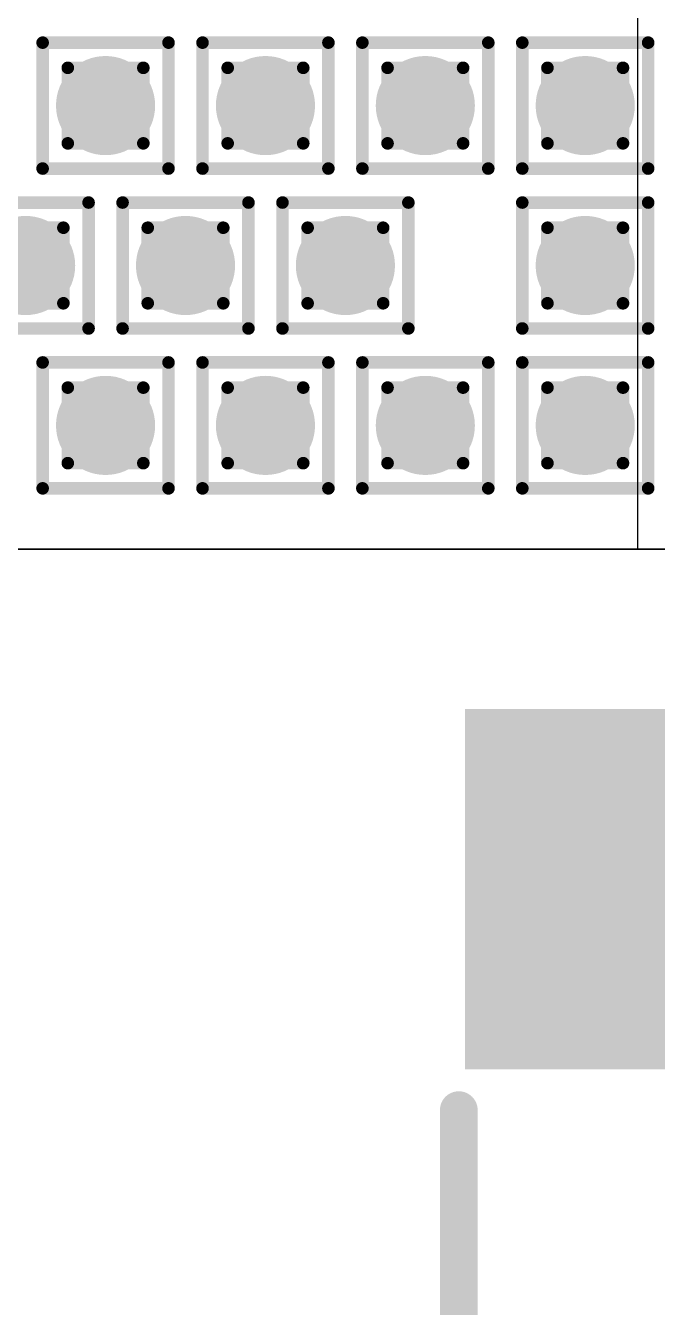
# Model space of a CAD drawing. Header units: inches. Extents: x -12 to 5357, y -8 to 5291.
# Drawn here: x 40.29 to 42.84, y 20.3 to 25.47 of the extents above; entities that cross this region are included whole.
import ezdxf

# ---------------------------------------------------------------- set-up
doc = ezdxf.new("R2010")
doc.units = ezdxf.units.IN
for name, color, linetype in [('Bottom Layer', 5, 'Continuous'), ('Drill Drawing', 1, 'Continuous'), ('Ground', 16, 'Continuous'), ('Multi-Layer', 9, 'Continuous'), ('Power', 76, 'Continuous'), ('Top Layer', 1, 'Continuous'), ('Top Overlay', 2, 'Continuous'), ('Top Paste', 8, 'Continuous'), ('Top Solder', 216, 'Continuous'), ('Via Holes', 16, 'Continuous')]:
    doc.layers.add(name, color=color, linetype=linetype)

# ---------------------------------------------------------------- blocks, each defined once
blk = doc.blocks.new('0915AT43A0026001E_14')
at = {"layer": 'Top Layer'}
blk.add_hatch(color=1, dxfattribs=at).paths.add_polyline_path([(-4.0032, 1.1176), (-2.7532, 1.1176), (-2.7532, -1.1176), (-4.0032, -1.1176)])
at = {"layer": 'Top Paste'}
blk.add_hatch(color=8, dxfattribs=at).paths.add_polyline_path([(-4.0032, 1.1176), (-2.7532, 1.1176), (-2.7532, -1.1176), (-4.0032, -1.1176)])
at = {"layer": 'Top Solder'}
blk.add_hatch(color=216, dxfattribs=at).paths.add_polyline_path([(-4.1048, 1.2192), (-2.6516, 1.2192), (-2.6516, -1.2192), (-4.1048, -1.2192)])
at = {"layer": 'Top Overlay', "const_width": 0.1524}
blk.add_lwpolyline([(2.4864, -1.2446), (-2.4865, -1.2446)], dxfattribs=at)
at = {"layer": 'Top Overlay', "const_width": 0.0762}
blk.add_lwpolyline([(-2.5246, -1.2446, 1), (-2.4484, -1.2446, 1)], format="xyb", close=True, dxfattribs=at)

msp = doc.modelspace()

# ---------------------------------------------------------------- hatches: boundary and pattern name
at = {"layer": 'Bottom Layer'}
h = msp.add_hatch(color=5, dxfattribs=at)
edge = h.paths.add_edge_path()
edge.add_arc((40.6095, 25.146), 0.2, 0, 360)
h = msp.add_hatch(color=5, dxfattribs=at)
edge = h.paths.add_edge_path()
edge.add_arc((41.2547, 25.146), 0.2, 0, 360)
h = msp.add_hatch(color=5, dxfattribs=at)
edge = h.paths.add_edge_path()
edge.add_arc((41.8998, 25.146), 0.2, 0, 360)
h = msp.add_hatch(color=5, dxfattribs=at)
edge = h.paths.add_edge_path()
edge.add_arc((42.545, 25.146), 0.2, 0, 360)
h = msp.add_hatch(color=5, dxfattribs=at)
edge = h.paths.add_edge_path()
edge.add_arc((40.2869, 24.5008), 0.2, 0, 360)
h = msp.add_hatch(color=5, dxfattribs=at)
edge = h.paths.add_edge_path()
edge.add_arc((40.9321, 24.5008), 0.2, 0, 360)
h = msp.add_hatch(color=5, dxfattribs=at)
edge = h.paths.add_edge_path()
edge.add_arc((41.5773, 24.5008), 0.2, 0, 360)
h = msp.add_hatch(color=5, dxfattribs=at)
edge = h.paths.add_edge_path()
edge.add_arc((42.545, 24.5008), 0.2, 0, 360)
h = msp.add_hatch(color=5, dxfattribs=at)
edge = h.paths.add_edge_path()
edge.add_arc((40.6095, 23.8557), 0.2, 0, 360)
h = msp.add_hatch(color=5, dxfattribs=at)
edge = h.paths.add_edge_path()
edge.add_arc((41.2547, 23.8557), 0.2, 0, 360)
h = msp.add_hatch(color=5, dxfattribs=at)
edge = h.paths.add_edge_path()
edge.add_arc((41.8998, 23.8557), 0.2, 0, 360)
h = msp.add_hatch(color=5, dxfattribs=at)
edge = h.paths.add_edge_path()
edge.add_arc((42.545, 23.8557), 0.2, 0, 360)
at = {"layer": 'Ground'}
h = msp.add_hatch(color=16, dxfattribs=at)
edge = h.paths.add_edge_path()
edge.add_arc((40.6095, 25.146), 0.2, 0, 360)
h = msp.add_hatch(color=16, dxfattribs=at)
edge = h.paths.add_edge_path()
edge.add_arc((41.2547, 25.146), 0.2, 0, 360)
h = msp.add_hatch(color=16, dxfattribs=at)
edge = h.paths.add_edge_path()
edge.add_arc((41.8998, 25.146), 0.2, 0, 360)
h = msp.add_hatch(color=16, dxfattribs=at)
edge = h.paths.add_edge_path()
edge.add_arc((42.545, 25.146), 0.2, 0, 360)
h = msp.add_hatch(color=16, dxfattribs=at)
edge = h.paths.add_edge_path()
edge.add_arc((40.2869, 24.5008), 0.2, 0, 360)
h = msp.add_hatch(color=16, dxfattribs=at)
edge = h.paths.add_edge_path()
edge.add_arc((40.9321, 24.5008), 0.2, 0, 360)
h = msp.add_hatch(color=16, dxfattribs=at)
edge = h.paths.add_edge_path()
edge.add_arc((41.5773, 24.5008), 0.2, 0, 360)
h = msp.add_hatch(color=16, dxfattribs=at)
edge = h.paths.add_edge_path()
edge.add_arc((42.545, 24.5008), 0.2, 0, 360)
h = msp.add_hatch(color=16, dxfattribs=at)
edge = h.paths.add_edge_path()
edge.add_arc((40.6095, 23.8557), 0.2, 0, 360)
h = msp.add_hatch(color=16, dxfattribs=at)
edge = h.paths.add_edge_path()
edge.add_arc((41.2547, 23.8557), 0.2, 0, 360)
h = msp.add_hatch(color=16, dxfattribs=at)
edge = h.paths.add_edge_path()
edge.add_arc((41.8998, 23.8557), 0.2, 0, 360)
h = msp.add_hatch(color=16, dxfattribs=at)
edge = h.paths.add_edge_path()
edge.add_arc((42.545, 23.8557), 0.2, 0, 360)
at = {"layer": 'Power'}
h = msp.add_hatch(color=76, dxfattribs=at)
edge = h.paths.add_edge_path()
edge.add_arc((40.6095, 25.146), 0.2, 0, 360)
h = msp.add_hatch(color=76, dxfattribs=at)
edge = h.paths.add_edge_path()
edge.add_arc((41.2547, 25.146), 0.2, 0, 360)
h = msp.add_hatch(color=76, dxfattribs=at)
edge = h.paths.add_edge_path()
edge.add_arc((41.8998, 25.146), 0.2, 0, 360)
h = msp.add_hatch(color=76, dxfattribs=at)
edge = h.paths.add_edge_path()
edge.add_arc((42.545, 25.146), 0.2, 0, 360)
h = msp.add_hatch(color=76, dxfattribs=at)
edge = h.paths.add_edge_path()
edge.add_arc((40.2869, 24.5008), 0.2, 0, 360)
h = msp.add_hatch(color=76, dxfattribs=at)
edge = h.paths.add_edge_path()
edge.add_arc((40.9321, 24.5008), 0.2, 0, 360)
h = msp.add_hatch(color=76, dxfattribs=at)
edge = h.paths.add_edge_path()
edge.add_arc((41.5773, 24.5008), 0.2, 0, 360)
h = msp.add_hatch(color=76, dxfattribs=at)
edge = h.paths.add_edge_path()
edge.add_arc((42.545, 24.5008), 0.2, 0, 360)
h = msp.add_hatch(color=76, dxfattribs=at)
edge = h.paths.add_edge_path()
edge.add_arc((40.6095, 23.8557), 0.2, 0, 360)
h = msp.add_hatch(color=76, dxfattribs=at)
edge = h.paths.add_edge_path()
edge.add_arc((41.2547, 23.8557), 0.2, 0, 360)
h = msp.add_hatch(color=76, dxfattribs=at)
edge = h.paths.add_edge_path()
edge.add_arc((41.8998, 23.8557), 0.2, 0, 360)
h = msp.add_hatch(color=76, dxfattribs=at)
edge = h.paths.add_edge_path()
edge.add_arc((42.545, 23.8557), 0.2, 0, 360)
at = {"layer": 'Top Layer'}
h = msp.add_hatch(color=1, dxfattribs=at)
edge = h.paths.add_edge_path()
edge.add_arc((40.6095, 25.146), 0.2, 0, 360)
h = msp.add_hatch(color=1, dxfattribs=at)
edge = h.paths.add_edge_path()
edge.add_arc((41.2547, 25.146), 0.2, 0, 360)
h = msp.add_hatch(color=1, dxfattribs=at)
edge = h.paths.add_edge_path()
edge.add_arc((41.8998, 25.146), 0.2, 0, 360)
h = msp.add_hatch(color=1, dxfattribs=at)
edge = h.paths.add_edge_path()
edge.add_arc((42.545, 25.146), 0.2, 0, 360)
h = msp.add_hatch(color=1, dxfattribs=at)
edge = h.paths.add_edge_path()
edge.add_arc((40.2869, 24.5008), 0.2, 0, 360)
h = msp.add_hatch(color=1, dxfattribs=at)
edge = h.paths.add_edge_path()
edge.add_arc((40.9321, 24.5008), 0.2, 0, 360)
h = msp.add_hatch(color=1, dxfattribs=at)
edge = h.paths.add_edge_path()
edge.add_arc((41.5773, 24.5008), 0.2, 0, 360)
h = msp.add_hatch(color=1, dxfattribs=at)
edge = h.paths.add_edge_path()
edge.add_arc((42.545, 24.5008), 0.2, 0, 360)
h = msp.add_hatch(color=1, dxfattribs=at)
edge = h.paths.add_edge_path()
edge.add_arc((40.6095, 23.8557), 0.2, 0, 360)
h = msp.add_hatch(color=1, dxfattribs=at)
edge = h.paths.add_edge_path()
edge.add_arc((41.2547, 23.8557), 0.2, 0, 360)
h = msp.add_hatch(color=1, dxfattribs=at)
edge = h.paths.add_edge_path()
edge.add_arc((41.8998, 23.8557), 0.2, 0, 360)
h = msp.add_hatch(color=1, dxfattribs=at)
edge = h.paths.add_edge_path()
edge.add_arc((42.545, 23.8557), 0.2, 0, 360)
at = {"layer": 'Via Holes'}
h = msp.add_hatch(color=7, dxfattribs=at)
edge = h.paths.add_edge_path()
edge.add_arc((40.6095, 25.146), 0.1, 0, 360)
h = msp.add_hatch(color=7, dxfattribs=at)
edge = h.paths.add_edge_path()
edge.add_arc((41.2547, 25.146), 0.1, 0, 360)
h = msp.add_hatch(color=7, dxfattribs=at)
edge = h.paths.add_edge_path()
edge.add_arc((41.8998, 25.146), 0.1, 0, 360)
h = msp.add_hatch(color=7, dxfattribs=at)
edge = h.paths.add_edge_path()
edge.add_arc((42.545, 25.146), 0.1, 0, 360)
h = msp.add_hatch(color=7, dxfattribs=at)
edge = h.paths.add_edge_path()
edge.add_arc((40.2869, 24.5008), 0.1, 0, 360)
h = msp.add_hatch(color=7, dxfattribs=at)
edge = h.paths.add_edge_path()
edge.add_arc((40.9321, 24.5008), 0.1, 0, 360)
h = msp.add_hatch(color=7, dxfattribs=at)
edge = h.paths.add_edge_path()
edge.add_arc((41.5773, 24.5008), 0.1, 0, 360)
h = msp.add_hatch(color=7, dxfattribs=at)
edge = h.paths.add_edge_path()
edge.add_arc((42.545, 24.5008), 0.1, 0, 360)
h = msp.add_hatch(color=7, dxfattribs=at)
edge = h.paths.add_edge_path()
edge.add_arc((40.6095, 23.8557), 0.1, 0, 360)
h = msp.add_hatch(color=7, dxfattribs=at)
edge = h.paths.add_edge_path()
edge.add_arc((41.2547, 23.8557), 0.1, 0, 360)
h = msp.add_hatch(color=7, dxfattribs=at)
edge = h.paths.add_edge_path()
edge.add_arc((41.8998, 23.8557), 0.1, 0, 360)
h = msp.add_hatch(color=7, dxfattribs=at)
edge = h.paths.add_edge_path()
edge.add_arc((42.545, 23.8557), 0.1, 0, 360)

# ---------------------------------------------------------------- linework, layer by layer
at = {"layer": 'Bottom Layer'}
msp.add_line((45.6117, 23.3565), (35.0001, 23.3565), dxfattribs=at)
at = {"layer": 'Drill Drawing', "const_width": 0.0508}
for points in [[(40.3555, 25.4), (40.8635, 25.4)], [(40.3555, 24.892), (40.3555, 25.4)], [(40.8635, 24.892), (40.8635, 25.4)], [(41.0007, 25.4), (41.5087, 25.4)], [(41.0007, 24.892), (41.0007, 25.4)], [(41.5087, 24.892), (41.5087, 25.4)], [(41.6458, 25.4), (42.1538, 25.4)], [(41.6458, 24.892), (41.6458, 25.4)], [(42.1538, 24.892), (42.1538, 25.4)], [(42.291, 25.4), (42.799, 25.4)], [(42.291, 24.892), (42.291, 25.4)], [(42.799, 24.892), (42.799, 25.4)], [(40.4571, 25.2984), (40.7619, 25.2984)], [(40.4571, 24.9936), (40.4571, 25.2984)], [(40.7619, 24.9936), (40.7619, 25.2984)], [(41.1023, 25.2984), (41.4071, 25.2984)], [(41.1023, 24.9936), (41.1023, 25.2984)], [(41.4071, 24.9936), (41.4071, 25.2984)], [(41.7474, 25.2984), (42.0522, 25.2984)], [(41.7474, 24.9936), (41.7474, 25.2984)], [(42.0522, 24.9936), (42.0522, 25.2984)], [(42.3926, 25.2984), (42.6974, 25.2984)], [(42.3926, 24.9936), (42.3926, 25.2984)], [(42.6974, 24.9936), (42.6974, 25.2984)], [(40.4571, 24.9936), (40.7619, 24.9936)], [(41.1023, 24.9936), (41.4071, 24.9936)], [(41.7474, 24.9936), (42.0522, 24.9936)], [(42.3926, 24.9936), (42.6974, 24.9936)], [(40.3555, 24.892), (40.8635, 24.892)], [(41.0007, 24.892), (41.5087, 24.892)], [(41.6458, 24.892), (42.1538, 24.892)], [(42.291, 24.892), (42.799, 24.892)], [(40.0329, 24.7548), (40.5409, 24.7548)], [(40.5409, 24.2468), (40.5409, 24.7548)], [(40.6781, 24.7548), (41.1861, 24.7548)], [(40.6781, 24.2468), (40.6781, 24.7548)], [(41.1861, 24.2468), (41.1861, 24.7548)], [(41.3233, 24.7548), (41.8313, 24.7548)], [(41.3233, 24.2468), (41.3233, 24.7548)], [(41.8313, 24.2468), (41.8313, 24.7548)], [(42.291, 24.7548), (42.799, 24.7548)], [(42.291, 24.2468), (42.291, 24.7548)], [(42.799, 24.2468), (42.799, 24.7548)], [(40.1345, 24.6532), (40.4393, 24.6532)], [(40.4393, 24.3484), (40.4393, 24.6532)], [(40.7797, 24.6532), (41.0845, 24.6532)], [(40.7797, 24.3484), (40.7797, 24.6532)], [(41.0845, 24.3484), (41.0845, 24.6532)], [(41.4249, 24.6532), (41.7297, 24.6532)], [(41.4249, 24.3484), (41.4249, 24.6532)], [(41.7297, 24.3484), (41.7297, 24.6532)], [(42.3926, 24.6532), (42.6974, 24.6532)], [(42.3926, 24.3484), (42.3926, 24.6532)], [(42.6974, 24.3484), (42.6974, 24.6532)], [(40.1345, 24.3484), (40.4393, 24.3484)], [(40.7797, 24.3484), (41.0845, 24.3484)], [(41.4249, 24.3484), (41.7297, 24.3484)], [(42.3926, 24.3484), (42.6974, 24.3484)], [(40.0329, 24.2468), (40.5409, 24.2468)], [(40.6781, 24.2468), (41.1861, 24.2468)], [(41.3233, 24.2468), (41.8313, 24.2468)], [(42.291, 24.2468), (42.799, 24.2468)], [(40.3555, 24.1097), (40.8635, 24.1097)], [(40.3555, 23.6017), (40.3555, 24.1097)], [(40.8635, 23.6017), (40.8635, 24.1097)], [(41.0007, 24.1097), (41.5087, 24.1097)], [(41.0007, 23.6017), (41.0007, 24.1097)], [(41.5087, 23.6017), (41.5087, 24.1097)], [(41.6458, 24.1097), (42.1538, 24.1097)], [(41.6458, 23.6017), (41.6458, 24.1097)], [(42.1538, 23.6017), (42.1538, 24.1097)], [(42.291, 24.1097), (42.799, 24.1097)], [(42.291, 23.6017), (42.291, 24.1097)], [(42.799, 23.6017), (42.799, 24.1097)], [(40.4571, 24.0081), (40.7619, 24.0081)], [(40.4571, 23.7033), (40.4571, 24.0081)], [(40.7619, 23.7033), (40.7619, 24.0081)], [(41.1023, 24.0081), (41.4071, 24.0081)], [(41.1023, 23.7033), (41.1023, 24.0081)], [(41.4071, 23.7033), (41.4071, 24.0081)], [(41.7474, 24.0081), (42.0522, 24.0081)], [(41.7474, 23.7033), (41.7474, 24.0081)], [(42.0522, 23.7033), (42.0522, 24.0081)], [(42.3926, 24.0081), (42.6974, 24.0081)], [(42.3926, 23.7033), (42.3926, 24.0081)], [(42.6974, 23.7033), (42.6974, 24.0081)], [(40.4571, 23.7033), (40.7619, 23.7033)], [(41.1023, 23.7033), (41.4071, 23.7033)], [(41.7474, 23.7033), (42.0522, 23.7033)], [(42.3926, 23.7033), (42.6974, 23.7033)], [(40.3555, 23.6017), (40.8635, 23.6017)], [(41.0007, 23.6017), (41.5087, 23.6017)], [(41.6458, 23.6017), (42.1538, 23.6017)], [(42.291, 23.6017), (42.799, 23.6017)]]:
    msp.add_lwpolyline(points, dxfattribs=at)
at = {"layer": 'Drill Drawing', "const_width": 0.0254}
for points in [[(40.3428, 25.4, 1), (40.3682, 25.4, 1)], [(40.3428, 25.4, 1), (40.3682, 25.4, 1)], [(40.8508, 25.4, 1), (40.8762, 25.4, 1)], [(40.8508, 25.4, 1), (40.8762, 25.4, 1)], [(40.988, 25.4, 1), (41.0134, 25.4, 1)], [(40.988, 25.4, 1), (41.0134, 25.4, 1)], [(41.496, 25.4, 1), (41.5214, 25.4, 1)], [(41.496, 25.4, 1), (41.5214, 25.4, 1)], [(41.6331, 25.4, 1), (41.6585, 25.4, 1)], [(41.6331, 25.4, 1), (41.6585, 25.4, 1)], [(42.1411, 25.4, 1), (42.1665, 25.4, 1)], [(42.1411, 25.4, 1), (42.1665, 25.4, 1)], [(42.2783, 25.4, 1), (42.3037, 25.4, 1)], [(42.2783, 25.4, 1), (42.3037, 25.4, 1)], [(42.7863, 25.4, 1), (42.8117, 25.4, 1)], [(42.7863, 25.4, 1), (42.8117, 25.4, 1)], [(40.4444, 25.2984, 1), (40.4698, 25.2984, 1)], [(40.4444, 25.2984, 1), (40.4698, 25.2984, 1)], [(40.7492, 25.2984, 1), (40.7746, 25.2984, 1)], [(40.7492, 25.2984, 1), (40.7746, 25.2984, 1)], [(41.0896, 25.2984, 1), (41.115, 25.2984, 1)], [(41.0896, 25.2984, 1), (41.115, 25.2984, 1)], [(41.3944, 25.2984, 1), (41.4198, 25.2984, 1)], [(41.3944, 25.2984, 1), (41.4198, 25.2984, 1)], [(41.7347, 25.2984, 1), (41.7601, 25.2984, 1)], [(41.7347, 25.2984, 1), (41.7601, 25.2984, 1)], [(42.0395, 25.2984, 1), (42.0649, 25.2984, 1)], [(42.0395, 25.2984, 1), (42.0649, 25.2984, 1)], [(42.3799, 25.2984, 1), (42.4053, 25.2984, 1)], [(42.3799, 25.2984, 1), (42.4053, 25.2984, 1)], [(42.6847, 25.2984, 1), (42.7101, 25.2984, 1)], [(42.6847, 25.2984, 1), (42.7101, 25.2984, 1)], [(40.4444, 24.9936, 1), (40.4698, 24.9936, 1)], [(40.4444, 24.9936, 1), (40.4698, 24.9936, 1)], [(40.7492, 24.9936, 1), (40.7746, 24.9936, 1)], [(40.7492, 24.9936, 1), (40.7746, 24.9936, 1)], [(41.0896, 24.9936, 1), (41.115, 24.9936, 1)], [(41.0896, 24.9936, 1), (41.115, 24.9936, 1)], [(41.3944, 24.9936, 1), (41.4198, 24.9936, 1)], [(41.3944, 24.9936, 1), (41.4198, 24.9936, 1)], [(41.7347, 24.9936, 1), (41.7601, 24.9936, 1)], [(41.7347, 24.9936, 1), (41.7601, 24.9936, 1)], [(42.0395, 24.9936, 1), (42.0649, 24.9936, 1)], [(42.0395, 24.9936, 1), (42.0649, 24.9936, 1)], [(42.3799, 24.9936, 1), (42.4053, 24.9936, 1)], [(42.3799, 24.9936, 1), (42.4053, 24.9936, 1)], [(42.6847, 24.9936, 1), (42.7101, 24.9936, 1)], [(42.6847, 24.9936, 1), (42.7101, 24.9936, 1)], [(40.3428, 24.892, 1), (40.3682, 24.892, 1)], [(40.3428, 24.892, 1), (40.3682, 24.892, 1)], [(40.8508, 24.892, 1), (40.8762, 24.892, 1)], [(40.8508, 24.892, 1), (40.8762, 24.892, 1)], [(40.988, 24.892, 1), (41.0134, 24.892, 1)], [(40.988, 24.892, 1), (41.0134, 24.892, 1)], [(41.496, 24.892, 1), (41.5214, 24.892, 1)], [(41.496, 24.892, 1), (41.5214, 24.892, 1)], [(41.6331, 24.892, 1), (41.6585, 24.892, 1)], [(41.6331, 24.892, 1), (41.6585, 24.892, 1)], [(42.1411, 24.892, 1), (42.1665, 24.892, 1)], [(42.1411, 24.892, 1), (42.1665, 24.892, 1)], [(42.2783, 24.892, 1), (42.3037, 24.892, 1)], [(42.2783, 24.892, 1), (42.3037, 24.892, 1)], [(42.7863, 24.892, 1), (42.8117, 24.892, 1)], [(42.7863, 24.892, 1), (42.8117, 24.892, 1)], [(40.5282, 24.7548, 1), (40.5536, 24.7548, 1)], [(40.5282, 24.7548, 1), (40.5536, 24.7548, 1)], [(40.6654, 24.7548, 1), (40.6908, 24.7548, 1)], [(40.6654, 24.7548, 1), (40.6908, 24.7548, 1)], [(41.1734, 24.7548, 1), (41.1988, 24.7548, 1)], [(41.1734, 24.7548, 1), (41.1988, 24.7548, 1)], [(41.3106, 24.7548, 1), (41.336, 24.7548, 1)], [(41.3106, 24.7548, 1), (41.336, 24.7548, 1)], [(41.8186, 24.7548, 1), (41.844, 24.7548, 1)], [(41.8186, 24.7548, 1), (41.844, 24.7548, 1)], [(42.2783, 24.7548, 1), (42.3037, 24.7548, 1)], [(42.2783, 24.7548, 1), (42.3037, 24.7548, 1)], [(42.7863, 24.7548, 1), (42.8117, 24.7548, 1)], [(42.7863, 24.7548, 1), (42.8117, 24.7548, 1)], [(40.4266, 24.6532, 1), (40.452, 24.6532, 1)], [(40.4266, 24.6532, 1), (40.452, 24.6532, 1)], [(40.767, 24.6532, 1), (40.7924, 24.6532, 1)], [(40.767, 24.6532, 1), (40.7924, 24.6532, 1)], [(41.0718, 24.6532, 1), (41.0972, 24.6532, 1)], [(41.0718, 24.6532, 1), (41.0972, 24.6532, 1)], [(41.4122, 24.6532, 1), (41.4376, 24.6532, 1)], [(41.4122, 24.6532, 1), (41.4376, 24.6532, 1)], [(41.717, 24.6532, 1), (41.7424, 24.6532, 1)], [(41.717, 24.6532, 1), (41.7424, 24.6532, 1)], [(42.3799, 24.6532, 1), (42.4053, 24.6532, 1)], [(42.3799, 24.6532, 1), (42.4053, 24.6532, 1)], [(42.6847, 24.6532, 1), (42.7101, 24.6532, 1)], [(42.6847, 24.6532, 1), (42.7101, 24.6532, 1)], [(40.4266, 24.3484, 1), (40.452, 24.3484, 1)], [(40.4266, 24.3484, 1), (40.452, 24.3484, 1)], [(40.767, 24.3484, 1), (40.7924, 24.3484, 1)], [(40.767, 24.3484, 1), (40.7924, 24.3484, 1)], [(41.0718, 24.3484, 1), (41.0972, 24.3484, 1)], [(41.0718, 24.3484, 1), (41.0972, 24.3484, 1)], [(41.4122, 24.3484, 1), (41.4376, 24.3484, 1)], [(41.4122, 24.3484, 1), (41.4376, 24.3484, 1)], [(41.717, 24.3484, 1), (41.7424, 24.3484, 1)], [(41.717, 24.3484, 1), (41.7424, 24.3484, 1)], [(42.3799, 24.3484, 1), (42.4053, 24.3484, 1)], [(42.3799, 24.3484, 1), (42.4053, 24.3484, 1)], [(42.6847, 24.3484, 1), (42.7101, 24.3484, 1)], [(42.6847, 24.3484, 1), (42.7101, 24.3484, 1)], [(40.5282, 24.2468, 1), (40.5536, 24.2468, 1)], [(40.5282, 24.2468, 1), (40.5536, 24.2468, 1)], [(40.6654, 24.2468, 1), (40.6908, 24.2468, 1)], [(40.6654, 24.2468, 1), (40.6908, 24.2468, 1)], [(41.1734, 24.2468, 1), (41.1988, 24.2468, 1)], [(41.1734, 24.2468, 1), (41.1988, 24.2468, 1)], [(41.3106, 24.2468, 1), (41.336, 24.2468, 1)], [(41.3106, 24.2468, 1), (41.336, 24.2468, 1)], [(41.8186, 24.2468, 1), (41.844, 24.2468, 1)], [(41.8186, 24.2468, 1), (41.844, 24.2468, 1)], [(42.2783, 24.2468, 1), (42.3037, 24.2468, 1)], [(42.2783, 24.2468, 1), (42.3037, 24.2468, 1)], [(42.7863, 24.2468, 1), (42.8117, 24.2468, 1)], [(42.7863, 24.2468, 1), (42.8117, 24.2468, 1)], [(40.3428, 24.1097, 1), (40.3682, 24.1097, 1)], [(40.3428, 24.1097, 1), (40.3682, 24.1097, 1)], [(40.8508, 24.1097, 1), (40.8762, 24.1097, 1)], [(40.8508, 24.1097, 1), (40.8762, 24.1097, 1)], [(40.988, 24.1097, 1), (41.0134, 24.1097, 1)], [(40.988, 24.1097, 1), (41.0134, 24.1097, 1)], [(41.496, 24.1097, 1), (41.5214, 24.1097, 1)], [(41.496, 24.1097, 1), (41.5214, 24.1097, 1)], [(41.6331, 24.1097, 1), (41.6585, 24.1097, 1)], [(41.6331, 24.1097, 1), (41.6585, 24.1097, 1)], [(42.1411, 24.1097, 1), (42.1665, 24.1097, 1)], [(42.1411, 24.1097, 1), (42.1665, 24.1097, 1)], [(42.2783, 24.1097, 1), (42.3037, 24.1097, 1)], [(42.2783, 24.1097, 1), (42.3037, 24.1097, 1)], [(42.7863, 24.1097, 1), (42.8117, 24.1097, 1)], [(42.7863, 24.1097, 1), (42.8117, 24.1097, 1)], [(40.4444, 24.0081, 1), (40.4698, 24.0081, 1)], [(40.4444, 24.0081, 1), (40.4698, 24.0081, 1)], [(40.7492, 24.0081, 1), (40.7746, 24.0081, 1)], [(40.7492, 24.0081, 1), (40.7746, 24.0081, 1)], [(41.0896, 24.0081, 1), (41.115, 24.0081, 1)], [(41.0896, 24.0081, 1), (41.115, 24.0081, 1)], [(41.3944, 24.0081, 1), (41.4198, 24.0081, 1)], [(41.3944, 24.0081, 1), (41.4198, 24.0081, 1)], [(41.7347, 24.0081, 1), (41.7601, 24.0081, 1)], [(41.7347, 24.0081, 1), (41.7601, 24.0081, 1)], [(42.0395, 24.0081, 1), (42.0649, 24.0081, 1)], [(42.0395, 24.0081, 1), (42.0649, 24.0081, 1)], [(42.3799, 24.0081, 1), (42.4053, 24.0081, 1)], [(42.3799, 24.0081, 1), (42.4053, 24.0081, 1)], [(42.6847, 24.0081, 1), (42.7101, 24.0081, 1)], [(42.6847, 24.0081, 1), (42.7101, 24.0081, 1)], [(40.4444, 23.7033, 1), (40.4698, 23.7033, 1)], [(40.4444, 23.7033, 1), (40.4698, 23.7033, 1)], [(40.7492, 23.7033, 1), (40.7746, 23.7033, 1)], [(40.7492, 23.7033, 1), (40.7746, 23.7033, 1)], [(41.0896, 23.7033, 1), (41.115, 23.7033, 1)], [(41.0896, 23.7033, 1), (41.115, 23.7033, 1)], [(41.3944, 23.7033, 1), (41.4198, 23.7033, 1)], [(41.3944, 23.7033, 1), (41.4198, 23.7033, 1)], [(41.7347, 23.7033, 1), (41.7601, 23.7033, 1)], [(41.7347, 23.7033, 1), (41.7601, 23.7033, 1)], [(42.0395, 23.7033, 1), (42.0649, 23.7033, 1)], [(42.0395, 23.7033, 1), (42.0649, 23.7033, 1)], [(42.3799, 23.7033, 1), (42.4053, 23.7033, 1)], [(42.3799, 23.7033, 1), (42.4053, 23.7033, 1)], [(42.6847, 23.7033, 1), (42.7101, 23.7033, 1)], [(42.6847, 23.7033, 1), (42.7101, 23.7033, 1)], [(40.3428, 23.6017, 1), (40.3682, 23.6017, 1)], [(40.3428, 23.6017, 1), (40.3682, 23.6017, 1)], [(40.8508, 23.6017, 1), (40.8762, 23.6017, 1)], [(40.8508, 23.6017, 1), (40.8762, 23.6017, 1)], [(40.988, 23.6017, 1), (41.0134, 23.6017, 1)], [(40.988, 23.6017, 1), (41.0134, 23.6017, 1)], [(41.496, 23.6017, 1), (41.5214, 23.6017, 1)], [(41.496, 23.6017, 1), (41.5214, 23.6017, 1)], [(41.6331, 23.6017, 1), (41.6585, 23.6017, 1)], [(41.6331, 23.6017, 1), (41.6585, 23.6017, 1)], [(42.1411, 23.6017, 1), (42.1665, 23.6017, 1)], [(42.1411, 23.6017, 1), (42.1665, 23.6017, 1)], [(42.2783, 23.6017, 1), (42.3037, 23.6017, 1)], [(42.2783, 23.6017, 1), (42.3037, 23.6017, 1)], [(42.7863, 23.6017, 1), (42.8117, 23.6017, 1)], [(42.7863, 23.6017, 1), (42.8117, 23.6017, 1)]]:
    msp.add_lwpolyline(points, format="xyb", close=True, dxfattribs=at)
at = {"layer": 'Ground'}
msp.add_line((45.6117, 23.3565), (35.0001, 23.3565), dxfattribs=at)
at = {"layer": 'Multi-Layer'}
msp.add_line((35.0001, 23.3565), (46.0001, 23.3565), dxfattribs=at)
at = {"layer": 'Top Layer'}
for p, q in [((42.7555, 29.1598), (42.7555, 23.3565)), ((42.7555, 23.3565), (35.0001, 23.3565))]:
    msp.add_line(p, q, dxfattribs=at)

# ---------------------------------------------------------------- block references
at = {"rotation": 270}
msp.add_blockref('0915AT43A0026001E_14', (43.2795, 18.6065), dxfattribs=at)

doc.saveas('drawing.dxf')
